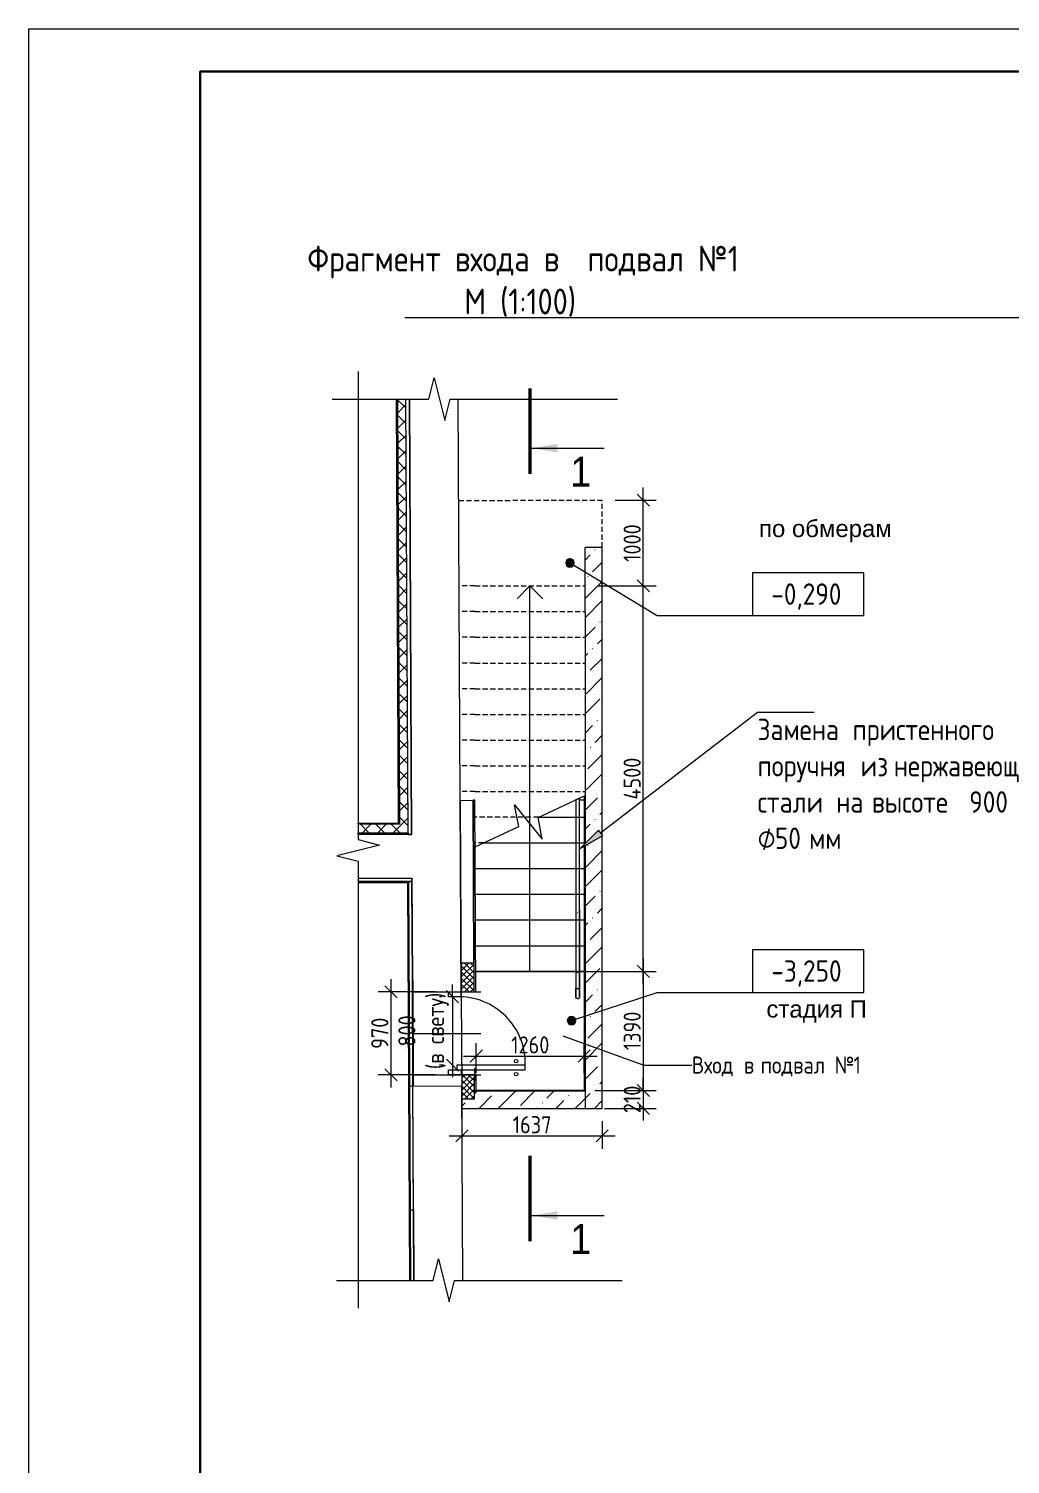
# Model space of a CAD drawing. Header units: millimetres. Extents: x 504091 to 2165846, y 135022 to 442887.
# Drawn here: x 1294900 to 1306356, y 325825 to 342586 of the extents above; entities that cross this region are included whole.
import ezdxf
from ezdxf.enums import TextEntityAlignment as Align

# ---------------------------------------------------------------- set-up
doc = ezdxf.new("R2010")
doc.units = ezdxf.units.MM
doc.linetypes.add('IMPORT-ADSK_Штриховая_ш3 п1_5 _2_', pattern=[4.5, 3, -1.5])
doc.layers.get('Defpoints').update_dxf_attribs({"color": 255})
for name, color, linetype, lineweight in [('+АР_Вспомогательная', 7, 'Continuous', 9), ('+АР_Выноски', 4, 'Continuous', 9), ('A-ANNO-DIMS', 211, 'Continuous', 9), ('A-DETL', 90, 'Continuous', 9), ('A-DETL-GENF', 92, 'Continuous', 18), ('A-DETL-MEDM', 33, 'Continuous', 9), ('A-DETL-THIN', 151, 'Continuous', 18), ('G-ANNO-TEXT', 231, 'Continuous', 9), ('Ramka', 7, 'Continuous', 35), ('S-STRS', 31, 'Continuous', 9), ('S-STRS-ANNO', 31, 'Continuous', 18), ('Аннотация', 7, 'Continuous', 9), ('Барболитна входные группы План подвала_dwg', 252, 'Continuous', 9), ('Двери', 7, 'Continuous', 20), ('Ограждение', 7, 'Continuous', 18), ('Перекрытие', 7, 'Continuous', 18), ('размеры', 7, 'Continuous', 9)]:
    doc.layers.add(name, color=color, linetype=linetype, lineweight=lineweight)
doc.layers.add('ВСПОМОГАТЕЛЬНЫЙ', color=52, linetype='Continuous', lineweight=5, plot=False)
doc.layers.add('Линии', color=7, linetype='Continuous', lineweight=9, true_color=0x00a600)
doc.styles.add('Arial', font='arial.ttf', dxfattribs={"height": 250})
doc.styles.add('GOST Common', font='GOST_Common.ttf', dxfattribs={"width": 0.9, "height": 350})
doc.styles.add('GOST Common_1', font='GOST_Common.ttf', dxfattribs={"width": 0.9, "height": 250})
doc.styles.add('GOST Common_2', font='GOST_Common.ttf', dxfattribs={"width": 0.9, "height": 200})
doc.styles.add('GOST Common_4', font='GOST_Common.ttf', dxfattribs={"width": 0.9, "height": 200})
doc.styles.add('GOST Common_6', font='GOST_Common.ttf', dxfattribs={"width": 0.9, "height": 200})
doc.styles.add('RAMKA', font='isocpeur.ttf', dxfattribs={"oblique": 15, "height": 2.5})
doc.styles.get("Standard").update_dxf_attribs({"font": 'arial.ttf'})
doc.dimstyles.new('ADSK_Основной_2_5_мм_Округление_до_10_мм', dxfattribs={"dimscale": 304.8, "dimtxt": 251.428749, "dimasz": 0.463911, "dimexe": 0.492126, "dimexo": 0.492126, "dimgap": 0.098425, "dimtad": 1, "dimdec": 0, "dimrnd": 10, "dimdsep": 46, "dimtxsty": 'GOST Common_1', "dimblk1": 'OBLIQUE', "dimblk2": 'OBLIQUE', "dimsah": 1, "dimcen": 0.09, "dimdle": 0.492126, "dimazin": 2, "dimtfac": 1, "dimtdec": 4, "dimtix": 1, "dimtmove": 0, "dimatfit": 3, "dimfxl": 0, "dimtvp": 1, "dimtolj": 1, "dimtzin": 0, "dimlwd": 20, "dimlwe": 20, "dimarcsym": 0})
doc.dimstyles.new('ADSK_Основной_2_мм', dxfattribs={"dimscale": 304.8, "dimtxt": 201.142999, "dimasz": 0.463911, "dimexe": 0.492126, "dimexo": 0.492126, "dimgap": 0.098425, "dimtad": 1, "dimrnd": 0.01, "dimdsep": 46, "dimtxsty": 'GOST Common_4', "dimblk1": 'OBLIQUE', "dimblk2": 'OBLIQUE', "dimsah": 1, "dimcen": 0.09, "dimdle": 0.492126, "dimazin": 2, "dimtfac": 1, "dimtdec": 4, "dimtix": 1, "dimtmove": 0, "dimatfit": 3, "dimfxl": 0, "dimtvp": 1, "dimtolj": 1, "dimtzin": 0, "dimlwd": 20, "dimlwe": 20, "dimarcsym": 0})
pattern_1 = [(45, (1365915, 318958.11), (84.18955, 308.69595), [396.875, -79.375, 3.353, -76.022])]

# ---------------------------------------------------------------- blocks, each defined once
blk = doc.blocks.new('Барболитна входные группы План подвала_dwg_Тип верхнего поручня - Верхний поручень_Внутренний_-6947283-План подвала-498559-1')
at = {"layer": 'Ограждение'}
for p, q in [((4643, 35909), (4647, 35909)), ((4643, 35022), (4648, 35022))]:
    blk.add_line(p, q, dxfattribs=at)
at = {"layer": 'Ограждение', "flags": 128}
for points in [[(4625, 35941), (4625, 35248), (4625, 35246), (4625, 35244), (4625, 35241), (4625, 35239), (4625, 35236), (4625, 35234), (4625, 35231), (4625, 35229), (4625, 35226), (4625, 35223), (4625, 35221), (4625, 35218), (4625, 35215), (4625, 35212), (4625, 35210), (4625, 35207), (4625, 35204), (4625, 35022)], [(4665, 35941), (4665, 35248), (4665, 35246), (4665, 35243), (4665, 35241), (4665, 35238), (4665, 35236), (4665, 35234), (4665, 35231), (4665, 35228), (4665, 35226), (4665, 35223), (4665, 35220), (4665, 35218), (4665, 35215), (4665, 35212), (4665, 35209), (4665, 35206), (4665, 35204), (4665, 35022)]]:
    blk.add_lwpolyline(points, dxfattribs=at)
blk = doc.blocks.new('Барболитна входные группы План подвала_dwg_Тип верхнего поручня - D40 шаг 200-16091-План подвала-498551-1')
at = {"layer": 'Ограждение', "flags": 128}
for points in [[(0, 20), (4, 20), (8, 20), (12, 20), (16, 20), (20, 20), (24, 20), (28, 20), (31, 20), (35, 20), (39, 20), (43, 20), (46, 20), (50, 20), (53, 20), (56, 20), (60, 20), (63, 20), (66, 20), (69, 20), (72, 20), (74, 20), (77, 20), (80, 20), (82, 20), (84, 20), (86, 20), (88, 20), (90, 20), (92, 20), (93, 20), (95, 20), (96, 20), (97, 20), (98, 20), (99, 20), (99, 20), (100, 20), (100, 20), (100, 20), (100, 20), (100, 20), (100, 20), (99, 20), (99, 20), (98, 20), (97, 20), (96, 20), (95, 20), (94, 20), (92, 20), (90, 20), (89, 20), (87, 20), (85, 20), (83, 20), (80, 20), (78, 20), (75, 20), (72, 20), (70, 20), (67, 20), (64, 20), (61, 20), (57, 20), (54, 20), (51, 20), (47, 20), (44, 20), (40, 20), (36, 20), (32, 20), (29, 20), (25, 20), (21, 20), (17, 20), (13, 20), (9, 20), (5, 20), (1, 20)], [(0, -20), (4, -20), (8, -20), (12, -20), (16, -20), (20, -20), (24, -20), (28, -20), (31, -20), (35, -20), (39, -20), (43, -20), (46, -20), (50, -20), (53, -20), (56, -20), (60, -20), (63, -20), (66, -20), (69, -20), (72, -20), (74, -20), (77, -20), (80, -20), (82, -20), (84, -20), (86, -20), (88, -20), (90, -20), (92, -20), (93, -20), (95, -20), (96, -20), (97, -20), (98, -20), (99, -20), (99, -20), (100, -20), (100, -20), (100, -20), (100, -20), (100, -20), (100, -20), (99, -20), (99, -20), (98, -20), (97, -20), (96, -20), (95, -20), (94, -20), (92, -20), (90, -20), (89, -20), (87, -20), (85, -20), (83, -20), (80, -20), (78, -20), (75, -20), (72, -20), (70, -20), (67, -20), (64, -20), (61, -20), (57, -20), (54, -20), (51, -20), (47, -20), (44, -20), (40, -20), (36, -20), (32, -20), (29, -20), (25, -20), (21, -20), (17, -20), (13, -20), (9, -20), (5, -20), (1, -20)]]:
    blk.add_lwpolyline(points, close=True, dxfattribs=at)
for points in [[(0, 2), (0, 0), (0, -2)], [(100, 20), (101, 20), (102, 20), (102, 20), (103, 20), (104, 20), (105, 19), (106, 19), (106, 19), (107, 19), (108, 18), (109, 18), (109, 18), (110, 17), (111, 17), (111, 17), (112, 16), (113, 16), (113, 15), (114, 14), (114, 14), (115, 13), (115, 13), (116, 12), (116, 11), (117, 11), (117, 10), (118, 9), (118, 9), (118, 8), (119, 7), (119, 6), (119, 6), (119, 5), (120, 4), (120, 3), (120, 3), (120, 2), (120, 1), (120, 0), (120, 0), (120, -1), (120, -2), (120, -2), (120, -3), (120, -4), (119, -5), (119, -6), (119, -6), (119, -7), (118, -8), (118, -9), (118, -9), (117, -10), (117, -11), (117, -11), (116, -12), (116, -13), (115, -13), (114, -14), (114, -14), (113, -15), (113, -15), (112, -16), (111, -16), (111, -17), (110, -17), (109, -18), (109, -18), (108, -18), (107, -19), (106, -19), (106, -19), (105, -19), (104, -20), (103, -20), (103, -20), (102, -20), (101, -20), (100, -20), (100, -20)]]:
    blk.add_lwpolyline(points, dxfattribs=at)
blk = doc.blocks.new('Барболитна входные группы План подвала_dwg_Тип верхнего поручня - Верхний поручень_Внутренний_-V14-План подвала-498560-1')
at = {"layer": 'Ограждение', "flags": 128}
blk.add_lwpolyline([(4665, 35204), (4665, 35235), (4665, 37244), (4625, 37225), (4625, 35235), (4625, 35204), (4625, 35022), (4665, 35022)], close=True, dxfattribs=at)
blk = doc.blocks.new('Барболитна входные группы План подвала_dwg_Тип перил - Перила_Внутренний_-6947296-План подвала-498561-1')
at = {"layer": 'Ограждение'}
for p, q in [((4625, 35941), (4625, 35222)), ((4643, 35909), (4647, 35909)), ((4665, 35222), (4665, 35941))]:
    blk.add_line(p, q, dxfattribs=at)
blk = doc.blocks.new('Барболитна входные группы План подвала_dwg_Тип перил - D40-V15-План подвала-498562-1')
at = {"layer": 'Ограждение', "flags": 128}
blk.add_lwpolyline([(4626, 35230), (4626, 35229), (4626, 35228), (4627, 35227), (4627, 35226), (4628, 35225), (4628, 35224), (4629, 35223), (4629, 35222), (4630, 35221), (4631, 35221), (4631, 35220), (4632, 35219), (4632, 35219), (4633, 35218), (4634, 35218), (4634, 35217), (4635, 35217), (4635, 35217), (4636, 35216), (4637, 35216), (4637, 35216), (4638, 35216), (4638, 35215), (4639, 35215), (4639, 35215), (4640, 35215), (4641, 35215), (4641, 35215), (4642, 35214), (4642, 35214), (4643, 35214), (4643, 35214), (4644, 35214), (4644, 35214), (4645, 35214), (4645, 35214), (4645, 35214), (4645, 35214), (4646, 35214), (4646, 35214), (4647, 35214), (4647, 35214), (4648, 35214), (4648, 35214), (4649, 35214), (4649, 35215), (4650, 35215), (4651, 35215), (4651, 35215), (4652, 35215), (4652, 35215), (4653, 35216), (4653, 35216), (4654, 35216), (4654, 35216), (4655, 35217), (4656, 35217), (4656, 35217), (4657, 35218), (4657, 35218), (4658, 35219), (4659, 35219), (4659, 35220), (4660, 35221), (4661, 35221), (4661, 35222), (4662, 35223), (4662, 35224), (4663, 35225), (4663, 35226), (4664, 35227), (4664, 35228), (4665, 35229), (4665, 35230)], dxfattribs=at)
blk = doc.blocks.new('Барболитна входные группы План подвала_dwg_Тип перил - Перила_Внутренний_-V16-План подвала-498563-1')
at = {"layer": 'Ограждение', "flags": 128}
blk.add_lwpolyline([(4655, 35222), (4665, 35222), (4665, 37244), (4625, 37225), (4625, 35222), (4634, 35222)], dxfattribs=at)
blk = doc.blocks.new('Барболитна входные группы План подвала_dwg_Высотные отметки - Рамка-12095-План подвала-498584-1')
at = {"layer": 'Аннотация', "flags": 128}
blk.add_lwpolyline([(-6.5, 0), (-6.5, 5), (6.5, 5), (6.5, 0)], close=True, dxfattribs=at)
blk = doc.blocks.new('_Oblique')
at = {"color": 0, "linetype": 'ByBlock', "lineweight": -2}
blk.add_line((-0.5, -0.5), (0.5, 0.5), dxfattribs=at)
blk = doc.blocks.new('*D2454')
at = {"layer": 'A-ANNO-DIMS', "color": 0, "lineweight": 20, "transparency": 16777216}
for p, q in [((1302073, 331430), (1302073, 336230)), ((1301544, 336080), (1302223, 336080)), ((1301544, 331580), (1302223, 331580))]:
    blk.add_line(p, q, dxfattribs=at)
at = {"layer": 'Defpoints', "color": 0, "lineweight": 20, "transparency": 16777216}
for p in [(1301394, 336080), (1302073, 336080), (1301394, 331580)]:
    blk.add_point(p, dxfattribs=at)
at = {"layer": 'A-ANNO-DIMS', "color": 0, "lineweight": 20, "transparency": 16777216, "xscale": 141.4, "yscale": 141.4, "zscale": 141.4}
for p, rotation in [((1302073, 336080), 90), ((1302073, 331580), 270)]:
    blk.add_blockref('_Oblique', p, dxfattribs=dict(at, rotation=rotation))
at = {"layer": 'A-ANNO-DIMS', "color": 0, "transparency": 16777216, "insert": (1301943, 333830), "char_height": 200, "width": 625.93, "attachment_point": 5, "rotation": 90, "style": 'GOST Common_4'}
blk.add_mtext('\\A1;4500', dxfattribs=at)
blk = doc.blocks.new('*D2486')
at = {"layer": 'Defpoints', "color": 0, "lineweight": 20, "transparency": 16777216}
for p in [(1299873, 331284), (1299845, 330484), (1299896, 330484)]:
    blk.add_point(p, dxfattribs=at)
at = {"layer": 'размеры', "color": 0, "transparency": 16777216}
for p, q in [((1299845, 331284), (1299845, 331425)), ((1299723, 331284), (1299695, 331284)), ((1299845, 331284), (1299845, 330484)), ((1299746, 330484), (1299695, 330484)), ((1299845, 330484), (1299845, 330343))]:
    blk.add_line(p, q, dxfattribs=at)
at = {"layer": 'размеры', "color": 0, "transparency": 16777216, "xscale": 141.4, "yscale": 141.4, "zscale": 141.4}
for p, rotation in [((1299845, 331284), 270), ((1299845, 330484), 90)]:
    blk.add_blockref('_Oblique', p, dxfattribs=dict(at, rotation=rotation))
at = {"layer": 'размеры', "color": 0, "lineweight": 20, "transparency": 16777216, "insert": (1299508, 330884), "char_height": 200, "attachment_point": 5, "rotation": 90, "style": 'GOST Common_6'}
blk.add_mtext('\\A1;800 \\P(в свету)', dxfattribs=at)
blk = doc.blocks.new('*D2465')
at = {"layer": 'Defpoints', "color": 0, "lineweight": 20, "transparency": 16777216}
for p in [(1299798, 331340), (1299128, 330373), (1299798, 330373)]:
    blk.add_point(p, dxfattribs=at)
at = {"layer": 'размеры', "color": 0, "transparency": 16777216}
for p, q in [((1299128, 331490), (1299128, 330223)), ((1299648, 331340), (1298978, 331340)), ((1299648, 330373), (1298978, 330373))]:
    blk.add_line(p, q, dxfattribs=at)
at = {"layer": 'размеры', "color": 0, "transparency": 16777216, "xscale": 141.4, "yscale": 141.4, "zscale": 141.4}
for p, rotation in [((1299128, 331340), 90), ((1299128, 330373), 270)]:
    blk.add_blockref('_Oblique', p, dxfattribs=dict(at, rotation=rotation))
at = {"layer": 'размеры', "color": 0, "lineweight": 20, "transparency": 16777216, "insert": (1298998, 330857), "char_height": 200, "attachment_point": 5, "rotation": 90, "style": 'GOST Common_6'}
blk.add_mtext('\\A1;970', dxfattribs=at)
blk = doc.blocks.new('*D2488')
at = {"layer": 'A-ANNO-DIMS', "color": 0, "lineweight": 20, "transparency": 16777216}
for p, q in [((1302073, 331730), (1302073, 330040)), ((1301271, 331580), (1302223, 331580)), ((1301544, 330190), (1302223, 330190))]:
    blk.add_line(p, q, dxfattribs=at)
at = {"layer": 'Defpoints', "color": 0, "lineweight": 20, "transparency": 16777216}
for p in [(1301121, 331580), (1301394, 330190), (1302073, 330190)]:
    blk.add_point(p, dxfattribs=at)
at = {"layer": 'A-ANNO-DIMS', "color": 0, "lineweight": 20, "transparency": 16777216, "xscale": 141.4, "yscale": 141.4, "zscale": 141.4}
for p, rotation in [((1302073, 331580), 90), ((1302073, 330190), 270)]:
    blk.add_blockref('_Oblique', p, dxfattribs=dict(at, rotation=rotation))
at = {"layer": 'A-ANNO-DIMS', "color": 0, "transparency": 16777216, "insert": (1301943, 330885), "char_height": 200, "attachment_point": 5, "rotation": 90, "style": 'GOST Common_4'}
blk.add_mtext('\\A1;1390', dxfattribs=at)
blk = doc.blocks.new('*D2489')
at = {"layer": 'A-ANNO-DIMS', "color": 0, "lineweight": 20, "transparency": 16777216}
for p, q in [((1301507, 330190), (1302223, 330190)), ((1302073, 330190), (1302073, 330331)), ((1302073, 330190), (1302073, 329980)), ((1301620, 329980), (1302223, 329980)), ((1302073, 329980), (1302073, 329838))]:
    blk.add_line(p, q, dxfattribs=at)
at = {"layer": 'Defpoints', "color": 0, "lineweight": 20, "transparency": 16777216}
for p in [(1301357, 330190), (1301470, 329980), (1302073, 329980)]:
    blk.add_point(p, dxfattribs=at)
at = {"layer": 'A-ANNO-DIMS', "color": 0, "lineweight": 20, "transparency": 16777216, "xscale": 141.4, "yscale": 141.4, "zscale": 141.4}
for p, rotation in [((1302073, 330190), 270), ((1302073, 329980), 90)]:
    blk.add_blockref('_Oblique', p, dxfattribs=dict(at, rotation=rotation))
at = {"layer": 'A-ANNO-DIMS', "color": 0, "transparency": 16777216, "insert": (1301943, 330085), "char_height": 200, "attachment_point": 5, "rotation": 90, "style": 'GOST Common_4'}
blk.add_mtext('\\A1;210', dxfattribs=at)
blk = doc.blocks.new('*D2490')
at = {"layer": 'A-ANNO-DIMS', "color": 0, "lineweight": 20, "transparency": 16777216}
for p, q in [((1300124, 330393), (1300124, 330741)), ((1301384, 330393), (1301384, 330741)), ((1299974, 330591), (1301534, 330591))]:
    blk.add_line(p, q, dxfattribs=at)
at = {"layer": 'Defpoints', "color": 0, "lineweight": 20, "transparency": 16777216}
for p in [(1301384, 330591), (1300124, 330243), (1301384, 330243)]:
    blk.add_point(p, dxfattribs=at)
at = {"layer": 'A-ANNO-DIMS', "color": 0, "lineweight": 20, "transparency": 16777216, "xscale": 141.4, "yscale": 141.4, "zscale": 141.4, "rotation": 180}
blk.add_blockref('_Oblique', (1300124, 330591), dxfattribs=at)
at = {"layer": 'A-ANNO-DIMS', "color": 0, "lineweight": 20, "transparency": 16777216, "xscale": 141.4, "yscale": 141.4, "zscale": 141.4}
blk.add_blockref('_Oblique', (1301384, 330591), dxfattribs=at)
at = {"layer": 'A-ANNO-DIMS', "color": 0, "transparency": 16777216, "insert": (1300754, 330721), "char_height": 200, "attachment_point": 5, "style": 'GOST Common_4'}
blk.add_mtext('\\A1;1260', dxfattribs=at)
blk = doc.blocks.new('*D2491')
at = {"layer": 'A-ANNO-DIMS', "color": 0, "lineweight": 20, "transparency": 16777216}
for p, q in [((1302073, 335930), (1302073, 337230)), ((1301744, 337080), (1302223, 337080)), ((1301544, 336080), (1302223, 336080))]:
    blk.add_line(p, q, dxfattribs=at)
at = {"layer": 'Defpoints', "color": 0, "lineweight": 20, "transparency": 16777216}
for p in [(1301594, 337080), (1302073, 337080), (1301394, 336080)]:
    blk.add_point(p, dxfattribs=at)
at = {"layer": 'A-ANNO-DIMS', "color": 0, "lineweight": 20, "transparency": 16777216, "xscale": 141.4, "yscale": 141.4, "zscale": 141.4}
for p, rotation in [((1302073, 337080), 90), ((1302073, 336080), 270)]:
    blk.add_blockref('_Oblique', p, dxfattribs=dict(at, rotation=rotation))
at = {"layer": 'A-ANNO-DIMS', "color": 0, "transparency": 16777216, "insert": (1301943, 336580), "char_height": 200, "attachment_point": 5, "rotation": 90, "style": 'GOST Common_4'}
blk.add_mtext('\\A1;1000', dxfattribs=at)
blk = doc.blocks.new('*D2493')
at = {"layer": 'A-ANNO-DIMS', "color": 0, "lineweight": 20, "transparency": 16777216}
for p, q in [((1299957, 329830), (1299957, 329509)), ((1301594, 329830), (1301594, 329509)), ((1299807, 329659), (1301744, 329659))]:
    blk.add_line(p, q, dxfattribs=at)
at = {"layer": 'Defpoints', "color": 0, "lineweight": 20, "transparency": 16777216}
for p in [(1299957, 329980), (1301594, 329980), (1301594, 329659)]:
    blk.add_point(p, dxfattribs=at)
at = {"layer": 'A-ANNO-DIMS', "color": 0, "lineweight": 20, "transparency": 16777216, "xscale": 141.4, "yscale": 141.4, "zscale": 141.4, "rotation": 180}
blk.add_blockref('_Oblique', (1299957, 329659), dxfattribs=at)
at = {"layer": 'A-ANNO-DIMS', "color": 0, "lineweight": 20, "transparency": 16777216, "xscale": 141.4, "yscale": 141.4, "zscale": 141.4}
blk.add_blockref('_Oblique', (1301594, 329659), dxfattribs=at)
at = {"layer": 'A-ANNO-DIMS', "color": 0, "transparency": 16777216, "insert": (1300775, 329789), "char_height": 200, "attachment_point": 5, "style": 'GOST Common_4'}
blk.add_mtext('\\A1;1637', dxfattribs=at)
blk = doc.blocks.new('FORMAT_REV_SPDS1')
at = {"lineweight": 5}
blk.add_lwpolyline([(0, 0), (0, 420), (594, 420), (594, 0)], close=True, dxfattribs=at)
at = {"lineweight": 30}
blk.add_lwpolyline([(20, 5), (20, 415), (589, 415), (589, 5)], close=True, dxfattribs=at)
at = {"style": 'RAMKA', "oblique": 15, "width": 0.9}
for tag, height, p in [('СТРАНИЦА', 0.00025, (589, 415)), ('ДАТА1', 2.5, (464, 32.5)), ('ДАТА2', 2.5, (464, 27.5)), ('СТАДИЯ', 2.5, (546.5, 25)), ('ЛИСТ', 2.5, (561.5, 25)), ('ЛИСТОВ', 2.5, (579, 25)), ('ДАТА3', 2.5, (464, 22.5)), ('ДАТА4', 2.5, (464, 17.5)), ('ДАТА5', 2.5, (464, 12.5)), ('ДАТА6', 2.5, (464, 7.5))]:
    blk.add_attdef(tag, text='', height=height, dxfattribs=at).set_placement(p, align=Align.MIDDLE_CENTER)
at = {"style": 'RAMKA', "oblique": 15, "width": 0.9, "flags": 8}
blk.add_attdef('ШИФР', text='', height=5, dxfattribs=at).set_placement((529, 55), align=Align.MIDDLE_CENTER)
at = {"style": 'RAMKA', "oblique": 15, "width": 0.9}
for tag, p in [('ОБЪЕКТ_001', (523.43, 41.25)), ('КОМПЛЕКТ_001', (496.92, 26.25)), ('КОМПАНИЯ_001', (547.72, 13.33)), ('НАИМЕНОВАНИЕ_001', (487.02, 11.62)), ('КОМПАНИЯ_002', (553.45, 9.17))]:
    blk.add_attdef(tag, p, '', height=2.5, dxfattribs=at)
for tag, p in [('ДОЛЖНОСТЬ1', (405, 32.5)), ('ФИО1', (425, 32.5)), ('ДОЛЖНОСТЬ2', (405, 27.5)), ('ФИО2', (425, 27.5)), ('ДОЛЖНОСТЬ3', (405, 22.5)), ('ФИО3', (425, 22.5)), ('ДОЛЖНОСТЬ4', (405, 17.5)), ('ФИО4', (425, 17.5)), ('ДОЛЖНОСТЬ5', (405, 12.5)), ('ФИО5', (425, 12.5)), ('ДОЛЖНОСТЬ6', (405, 7.5)), ('ФИО6', (425, 7.5))]:
    blk.add_attdef(tag, text='', height=2.5, dxfattribs=at).set_placement(p, align=Align.MIDDLE_LEFT)
at = {"style": 'RAMKA', "oblique": 15, "width": 0.9, "flags": 8}
blk.add_attdef('ФОРМАТЛИСТА', text='', height=2.5, dxfattribs=at).set_placement((560, 2.5), align=Align.MIDDLE_LEFT)

msp = doc.modelspace()

# ---------------------------------------------------------------- hatches: boundary and pattern name
at = {"layer": 'A-DETL-GENF'}
h = msp.add_hatch(dxfattribs=at)
h.set_pattern_fill('FP10_21', color=252, style=0, pattern_type=2)
h.set_pattern_definition([(45, (1365914.99, 318958.11), (-89.80256, 89.80256), []), (135, (1365914.99, 318958.11), (-89.80256, -89.80256), [])])
h.paths.add_polyline_path([(1299328.7526, 333198.1613), (1299303.0191, 338260.9239), (1299203.0185, 338260.9239), (1299228.2436, 333298.1613), (1298745.9767, 333298.1613), (1298745.9767, 333198.1613)])
for points in [[(1301217.3728, 336298.1336), (1301230.3137, 336299.8373), (1301242.3728, 336304.8323), (1301252.7281, 336312.7783), (1301260.6741, 336323.1336), (1301265.6691, 336335.1926), (1301267.3728, 336348.1336), (1301265.6691, 336361.0746), (1301260.6741, 336373.1336), (1301252.7281, 336383.4889), (1301242.3728, 336391.4349), (1301230.3137, 336396.4299), (1301217.3728, 336398.1336), (1301204.4318, 336396.4299), (1301192.3728, 336391.4349), (1301182.0175, 336383.4889), (1301174.0715, 336373.1336), (1301169.0765, 336361.0746), (1301167.3728, 336348.1336), (1301169.0765, 336335.1926), (1301174.0715, 336323.1336), (1301182.0175, 336312.7783), (1301192.3728, 336304.8323), (1301204.4318, 336299.8373)], [(1301337.6005, 333015.7505), (1301599.6021, 333167.1278), (1301551.4953, 333229.7807), (1301438.3752, 333116.589)], [(1301236.324, 330954.3184), (1301249.265, 330956.0221), (1301261.324, 330961.0172), (1301271.6794, 330968.9631), (1301279.6253, 330979.3184), (1301284.6203, 330991.3775), (1301286.324, 331004.3184), (1301284.6203, 331017.2594), (1301279.6253, 331029.3184), (1301271.6794, 331039.6738), (1301261.324, 331047.6197), (1301249.265, 331052.6147), (1301236.324, 331054.3184), (1301223.3831, 331052.6147), (1301211.324, 331047.6197), (1301200.9687, 331039.6738), (1301193.0228, 331029.3184), (1301188.0277, 331017.2594), (1301186.324, 331004.3184), (1301188.0277, 330991.3775), (1301193.0228, 330979.3184), (1301200.9687, 330968.9631), (1301211.324, 330961.0172), (1301223.3831, 330956.0221)]]:
    msp.add_hatch(color=250, dxfattribs=at).paths.add_polyline_path(points)
at = {"layer": 'A-DETL-GENF', "lineweight": 9}
h = msp.add_hatch(dxfattribs=at)
h.set_pattern_fill('FP10_18', style=0, pattern_type=2)
h.set_pattern_definition(pattern_1)
h.paths.add_polyline_path([(1301593.5191, 329979.7842), (1301593.5191, 333163.6132), (1301393.5191, 333048.0587), (1301393.5191, 329979.7842)])
h.paths.add_polyline_path([(1301393.5191, 333071.7045), (1301551.4953, 333229.7807), (1301593.5191, 333175.0501), (1301593.5191, 336529.7842), (1301393.5191, 336529.7842), (1301393.5191, 333116.589)])
h = msp.add_hatch(dxfattribs=at)
h.set_pattern_fill('FP10_20', style=0, pattern_type=2)
h.set_pattern_definition([(45, (1365914.993, 319063.114), (-35.35534, 35.35534), []), (135, (1365914.993, 319063.114), (-35.35534, -35.35534), [])])
h.paths.add_polyline_path([(1300098.0648, 331340.4635), (1300098.0648, 331674.9089), (1299948.0667, 331674.9089), (1299947.7474, 331340.0807)])
h = msp.add_hatch(dxfattribs=at)
h.set_pattern_fill('FP10_19', style=0, pattern_type=2)
h.set_pattern_definition([(45, (1365914.993, 318868.114), (-35.35534, 35.35534), []), (135, (1365914.993, 318868.114), (-35.35534, -35.35534), [])])
h.paths.add_polyline_path([(1300021.2426, 330089.7842), (1300104.3741, 330090.1499), (1300104.3741, 330372.0823), (1299952.6676, 330372.0823), (1299954.3741, 330089.7842)])
h = msp.add_hatch(dxfattribs=at)
h.set_pattern_fill('FP10_18', style=0, pattern_type=2)
h.set_pattern_definition(pattern_1)
h.paths.add_polyline_path([(1299956.7174, 329979.7842), (1301393.5191, 329979.7842), (1301393.5191, 330179.7842), (1300104.2195, 330179.7842), (1300104.0536, 330090.1485), (1299956.677, 330089.7842)])

# ---------------------------------------------------------------- linework, layer by layer
at = {"layer": '+АР_Вспомогательная', "color": 7, "linetype": 'Continuous', "ltscale": 50}
for points in [[(1298745.9767, 338583.1848), (1298745.9767, 333117.3869), (1298995.9767, 333054.8869), (1298495.9767, 332929.8869), (1298745.9767, 332867.3869), (1298745.9767, 327647.4458)], [(1298441.4518, 338260.9239), (1299568.6031, 338260.9239), (1299631.1031, 338510.9239), (1299756.1031, 338010.9239), (1299818.6031, 338260.9239), (1301772.2785, 338260.9239)], [(1300109.5862, 333032.6544), (1300618.5878, 333270.6624), (1300569.3087, 333523.6007), (1300894.3315, 333123.6193), (1300845.0523, 333376.5576), (1301393.503, 333633.0297)], [(1298493.7479, 327972.254), (1299620.8993, 327972.254), (1299683.3993, 328222.254), (1299808.3993, 327722.254), (1299870.8993, 327972.254), (1301824.5747, 327972.254)]]:
    msp.add_lwpolyline(points, dxfattribs=at)
at = {"layer": '+АР_Выноски', "color": 7, "linetype": 'Continuous', "ltscale": 100}
for p, q in [((1300770.5924, 337687.8003), (1301615.0324, 337687.8003)), ((1300770.5924, 328729.6574), (1301615.0324, 328729.6574))]:
    msp.add_line(p, q, dxfattribs=at)
at = {"layer": '+АР_Выноски', "color": 7, "linetype": 'Continuous', "ltscale": 100, "const_width": 40}
for points in [[(1300750.5924, 337387.8003), (1300750.5924, 338387.8003)], [(1300750.5924, 328429.6574), (1300750.5924, 329429.6574)]]:
    msp.add_lwpolyline(points, dxfattribs=at)
at = {"layer": '+АР_Выноски', "color": 7, "linetype": 'Continuous', "ltscale": 100}
for points in [[(1300770.5924, 337687.8003), (1301071.0425, 337738.0783), (1301071.0425, 337637.5223)], [(1300770.5924, 328729.6574), (1301071.0425, 328779.9355), (1301071.0425, 328679.3794)]]:
    msp.add_solid(points, dxfattribs=at)
msp.add_line((1299377.523, 331472.7875), (1299383.7923, 330239.3772))
at = {"layer": 'A-DETL', "color": 18, "true_color": 0x000000}
for p, q in [((1299216.1825, 333310.1613), (1299191.0183, 338260.9239)), ((1299218.1927, 333308.1613), (1299193.0183, 338260.9239)), ((1299328.8542, 333198.1613), (1299303.0329, 338260.9239)), ((1299368.8539, 333178.3221), (1299343.0196, 338260.9239)), ((1301213.133, 336351.7692), (1302234.8972, 335732.8787)), ((1302234.8972, 335732.8787), (1303995.9991, 335732.8787)), ((1300086.8564, 333573.1426), (1299936.4009, 333572.3778)), ((1300106.8226, 333579.8518), (1300086.8228, 333579.7502)), ((1300086.8228, 333579.7502), (1300096.5049, 331674.9089)), ((1300096.5049, 331674.9089), (1300086.8564, 333573.1426)), ((1300118.207, 331340.0857), (1300106.8226, 333579.8518)), ((1301287.2348, 333579.7842), (1301279.6458, 333579.7842)), ((1301279.6458, 333579.7842), (1301287.2348, 333579.7842)), ((1301393.5191, 333579.7842), (1301327.2348, 333579.7842)), ((1298745.9767, 333298.1613), (1298745.9767, 333310.1613)), ((1298745.9767, 333310.1613), (1299216.1825, 333310.1613)), ((1298745.9767, 333308.1613), (1299218.1927, 333308.1613)), ((1298745.9767, 333178.1613), (1298745.9767, 333198.1613)), ((1299328.7526, 333198.1613), (1299328.8544, 333178.1187)), ((1299328.8542, 333178.1613), (1299328.8542, 333198.1613)), ((1299328.8544, 333178.1187), (1299368.8539, 333178.3221)), ((1298745.9767, 332668.1613), (1298745.9767, 332618.1613)), ((1298745.9767, 332618.1613), (1299321.7005, 332618.1613)), ((1299321.6497, 332628.1613), (1298746.9767, 332628.1613)), ((1299321.6497, 332628.1613), (1299371.447, 332628.1613)), ((1299321.7005, 332618.1613), (1299345.3151, 327972.254)), ((1299371.6495, 332628.3292), (1299331.6498, 332628.1613)), ((1299331.6498, 332628.1613), (1299355.3153, 327972.254)), ((1299371.447, 332628.1613), (1299371.447, 332668.1613)), ((1301287.2348, 331579.7842), (1300116.9887, 331579.7842)), ((1300116.9887, 331579.7842), (1301287.2348, 331579.7842)), ((1301393.5191, 331579.7842), (1301327.2348, 331579.7842)), ((1301327.2348, 331579.7842), (1301393.5191, 331579.7842)), ((1300098.0869, 331340.081), (1300117.5325, 331340.0823)), ((1301236.324, 331004.3184), (1302234.8972, 331332.8787)), ((1302234.8972, 331332.8787), (1303995.9991, 331332.8787)), ((1300123.3252, 330372.1311), (1300104.1104, 330372.0335)), ((1300123.5964, 330189.7842), (1300123.5964, 330372.0823)), ((1299383.7923, 330239.3772), (1299343.7928, 330239.1738)), ((1301393.5191, 330189.7842), (1300123.5964, 330189.7842)), ((1299351.1316, 328795.3361), (1299391.1311, 328795.5394)), ((1299391.1311, 328795.5394), (1299395.3158, 327972.254))]:
    msp.add_line(p, q, dxfattribs=at)
at = {"layer": 'A-DETL', "color": 18, "lineweight": 18, "true_color": 0x000000}
for p, q in [((1301593.5191, 333212.2524), (1303407.3018, 334604.9289)), ((1303407.3018, 334604.9289), (1304066.3788, 334604.9289)), ((1300116.9887, 331579.7842), (1301287.2348, 331579.7842)), ((1301327.2348, 331579.7842), (1301393.5191, 331579.7842)), ((1299383.7923, 330239.3772), (1299377.523, 331472.7875)), ((1299948.0667, 331277.2582), (1299953.3274, 330242.272)), ((1301134.4255, 330828.3759), (1302079.6753, 330485.9559)), ((1302079.6753, 330485.9559), (1302639.0627, 330485.9559))]:
    msp.add_line(p, q, dxfattribs=at)
at = {"layer": 'A-DETL', "color": 18, "linetype": 'IMPORT-ADSK_Штриховая_ш3 п1_5 _2_', "lineweight": 18, "true_color": 0x000000}
for p, q in [((1299948.0667, 331472.2582), (1299948.0667, 331277.2582)), ((1300104.3741, 330179.7842), (1300104.3741, 330275.9347))]:
    msp.add_line(p, q, dxfattribs=at)
at = {"layer": 'A-DETL-MEDM', "color": 18, "true_color": 0x000000}
for p, q in [((1299343.0196, 338260.9239), (1299368.8547, 333178.1613)), ((1299948.0667, 331277.2582), (1299912.5695, 338260.9239)), ((1299936.4009, 333572.3778), (1299948.0667, 331277.2582)), ((1299368.8547, 333178.1613), (1298745.9767, 333178.1613)), ((1298745.9767, 332668.1613), (1299371.447, 332668.1613)), ((1299371.447, 332668.1613), (1299377.523, 331472.7875)), ((1299377.523, 331472.7875), (1299371.6495, 332628.3292)), ((1299378.1975, 331340.0823), (1299948.0667, 331340.0823)), ((1299383.7923, 330239.3772), (1299953.3274, 330242.272)), ((1299395.3158, 327972.254), (1299383.7923, 330239.3772)), ((1299391.1311, 328795.5394), (1299383.7923, 330239.3772)), ((1299953.3274, 330242.272), (1299954.1025, 330089.7842)), ((1299964.8657, 327972.254), (1299953.3274, 330242.272)), ((1299956.644, 330089.7842), (1299956.644, 329979.7842))]:
    msp.add_line(p, q, dxfattribs=at)
at = {"layer": 'A-DETL-THIN', "color": 18, "true_color": 0x000000}
for p, q in [((1299203.0185, 338260.9239), (1299228.2436, 333298.1613)), ((1299328.7526, 333198.1613), (1299303.0191, 338260.9239)), ((1301593.5191, 336529.7842), (1301393.5191, 336529.7842)), ((1301593.5191, 333175.0501), (1301593.5191, 336529.7842)), ((1301393.5191, 335764.7842), (1301393.5191, 333071.7045)), ((1301383.5191, 333628.3609), (1301383.5191, 333071.7045)), ((1299228.2436, 333298.1613), (1298745.9767, 333298.1613)), ((1298745.9767, 333298.1613), (1298745.9767, 333198.1613)), ((1301551.4953, 333229.7807), (1301337.6005, 333015.7505)), ((1301599.6021, 333167.1278), (1301551.4953, 333229.7807)), ((1298745.9767, 333198.1613), (1299328.7526, 333198.1613)), ((1301337.6005, 333015.7505), (1301599.6021, 333167.1278)), ((1301383.5191, 333048.0587), (1301383.5191, 330189.7842)), ((1301393.5191, 333048.0587), (1301393.5191, 329979.7842)), ((1301593.5191, 329979.7842), (1301593.5191, 333163.6132)), ((1300098.0648, 331674.9089), (1299948.0667, 331674.9089)), ((1299948.0667, 331674.9089), (1299948.0667, 331472.2582)), ((1300098.0869, 331340.081), (1300098.0648, 331674.9089)), ((1299947.7474, 331340.0807), (1300098.0869, 331340.081)), ((1300104.0536, 330372.0823), (1299954.3741, 330372.0823)), ((1300104.3741, 330449.0362), (1300104.3741, 330299.0362)), ((1300104.3741, 330090.1499), (1300104.3741, 330372.0823)), ((1299954.3741, 330275.9347), (1299954.3741, 330089.7842)), ((1299954.3741, 330089.7842), (1300021.2426, 330089.7842)), ((1299956.677, 330089.7842), (1299956.7174, 329979.7842)), ((1300021.2426, 330089.7842), (1300104.3741, 330090.1499)), ((1301393.5191, 330179.7842), (1300104.2195, 330179.7842)), ((1299956.7174, 329979.7842), (1299956.7174, 329541.2076)), ((1299956.7174, 329979.7842), (1301393.5191, 329979.7842)), ((1301393.5191, 329979.7842), (1301593.5191, 329979.7842)), ((1299956.7174, 329541.2076), (1299956.7174, 329391.2076))]:
    msp.add_line(p, q, dxfattribs=at)
at = {"layer": 'A-DETL-THIN'}
for centre, start, end in [((1301217.3728, 336348.1336), 0, 180), ((1301217.3728, 336348.1336), 180, 0), ((1301236.324, 331004.3184), 0, 180), ((1301236.324, 331004.3184), 180, 0)]:
    msp.add_arc(centre, 50, start, end, dxfattribs=at)
at = {"layer": 'S-STRS', "color": 18, "linetype": 'IMPORT-ADSK_Штриховая_ш3 п1_5 _2_', "ltscale": 20, "true_color": 0x000000}
for p, q in [((1299918.578, 337078.8252), (1301593.5191, 337079.7842)), ((1301593.5191, 336529.7842), (1301593.5191, 337079.7842)), ((1300107.2499, 336079.7842), (1299923.656, 336079.7842)), ((1300107.2499, 336079.7842), (1301393.5191, 336079.7842)), ((1300107.2499, 335779.7842), (1299925.1809, 335779.7842)), ((1300107.2499, 335779.7842), (1301393.5191, 335779.7842)), ((1300107.2499, 335479.7842), (1299926.7058, 335479.7842)), ((1300107.2499, 335479.7842), (1301393.5191, 335479.7842)), ((1300107.2499, 335179.7842), (1299928.2306, 335179.7842)), ((1300107.2499, 335179.7842), (1301393.5191, 335179.7842)), ((1300107.2499, 334879.7842), (1299929.7555, 334879.7842)), ((1300107.2499, 334879.7842), (1301393.5191, 334879.7842)), ((1300107.2499, 334579.7842), (1299931.2804, 334579.7842)), ((1300107.2499, 334579.7842), (1301393.5191, 334579.7842)), ((1300107.2499, 334279.7842), (1299932.8052, 334279.7842)), ((1300107.2499, 334279.7842), (1301393.5191, 334279.7842)), ((1300107.2499, 333979.7842), (1299934.3301, 333979.7842)), ((1300107.2499, 333979.7842), (1301393.5191, 333979.7842)), ((1300107.2499, 333679.7842), (1299935.855, 333679.7842)), ((1300107.2499, 333679.7842), (1301393.5191, 333679.7842)), ((1300851.9522, 333379.7842), (1300107.839, 333379.8824)), ((1300210.3776, 333079.7842), (1300109.367, 333079.2708))]:
    msp.add_line(p, q, dxfattribs=at)
at = {"layer": 'S-STRS', "color": 18, "true_color": 0x000000}
for p, q in [((1301393.5191, 335779.7842), (1301393.5191, 336529.7842)), ((1301393.5191, 335764.7842), (1301393.5191, 335779.7842)), ((1300851.9522, 333379.7842), (1301393.5191, 333379.7842)), ((1300210.3776, 333079.7842), (1301393.5191, 333079.7842)), ((1300107.2499, 332779.7842), (1301393.5191, 332779.7842)), ((1300107.2499, 332779.7842), (1301393.5191, 332779.7842)), ((1300107.2499, 332479.7842), (1301393.5191, 332479.7842)), ((1300107.2499, 332479.7842), (1301393.5191, 332479.7842)), ((1300107.2499, 332179.7842), (1301393.5191, 332179.7842)), ((1300107.2499, 332179.7842), (1301393.5191, 332179.7842)), ((1300107.2499, 331879.7842), (1301393.5191, 331879.7842)), ((1300107.2499, 331879.7842), (1301393.5191, 331879.7842)), ((1300107.2499, 331579.7842), (1301393.5191, 331579.7842)), ((1300107.2499, 331579.7842), (1301393.5191, 331579.7842))]:
    msp.add_line(p, q, dxfattribs=at)
at = {"layer": 'S-STRS-ANNO', "color": 18, "true_color": 0x000000}
for p, q in [((1300750.3845, 336079.7842), (1300600.3845, 335929.7842)), ((1300750.3845, 335779.7842), (1300750.3845, 336079.7842)), ((1300750.3845, 336079.7842), (1300900.3845, 335929.7842)), ((1300750.3845, 335479.7842), (1300750.3845, 335779.7842)), ((1300750.3845, 335179.7842), (1300750.3845, 335479.7842)), ((1300750.3845, 334879.7842), (1300750.3845, 335179.7842)), ((1300750.3845, 334579.7842), (1300750.3845, 334879.7842)), ((1300750.3845, 334279.7842), (1300750.3845, 334579.7842)), ((1300750.3845, 333979.7842), (1300750.3845, 334279.7842)), ((1300750.3845, 333679.7842), (1300750.3845, 333979.7842)), ((1300750.3845, 333379.7842), (1300750.3845, 333679.7842)), ((1300750.3845, 333079.7842), (1300750.3845, 333379.7842)), ((1300750.3845, 332779.7842), (1300750.3845, 333079.7842)), ((1300750.3845, 332479.7842), (1300750.3845, 332779.7842)), ((1300750.3845, 332179.7842), (1300750.3845, 332479.7842)), ((1300750.3845, 331879.7842), (1300750.3845, 332179.7842)), ((1300750.3845, 331579.7842), (1300750.3845, 331879.7842))]:
    msp.add_line(p, q, dxfattribs=at)
at = {"layer": 'ВСПОМОГАТЕЛЬНЫЙ'}
msp.add_line((1299288.1755, 339215.218), (1357045.5484, 339215.218), dxfattribs=at)
at = {"layer": 'ВСПОМОГАТЕЛЬНЫЙ', "color": 6}
for p, q in [((1299380.6576, 331340.0823), (1300177.7214, 331340.0823)), ((1299380.6576, 330856.0823), (1300177.7214, 330856.0823)), ((1299380.6576, 330372.0823), (1300177.7214, 330372.0823))]:
    msp.add_line(p, q, dxfattribs=at)
at = {"layer": 'Двери'}
msp.add_lwpolyline([(1300695.6408, 330429.0823), (1300695.6408, 330484.0823), (1299895.6408, 330484.0823), (1299895.6408, 330429.0823), (1300695.6408, 330429.0823)], dxfattribs=at)
msp.add_arc((1299915.0769, 330503.5184), 780.8058, 358.57362524, 91.42637477, dxfattribs=at)
at = {"layer": 'Линии', "color": 7, "lineweight": 18}
for centre in [(1300588.827, 330531.5823), (1300588.827, 330379.0823)]:
    msp.add_circle(centre, 20, dxfattribs=at)
at = {"layer": 'Перекрытие'}
for points in [[(1299797.6408, 331284.0823), (1299797.6408, 331340.0823), (1299947.7474, 331340.0823), (1299947.6408, 331284.0823)], [(1299797.6408, 330373.0823), (1299797.6408, 330429.0823), (1299947.7474, 330429.0823), (1299947.6408, 330373.0823)]]:
    msp.add_lwpolyline(points, close=True, dxfattribs=at)

# ---------------------------------------------------------------- block references
at = {"layer": 'Ramka', "xscale": 100, "yscale": 100, "zscale": 100}
msp.add_blockref('FORMAT_REV_SPDS1', (1294900.2524, 300585.5034), dxfattribs=at)
at = {"layer": 'Барболитна входные группы План подвала_dwg', "color": 250, "lineweight": 18, "extrusion": (0, 0, -1), "xscale": 99.99999999999993, "yscale": 99.99999999999993, "zscale": 99.99999999999993}
for p in [(-1303995.9991, 335732.8787), (-1303995.9991, 331332.8787)]:
    msp.add_blockref('Барболитна входные группы План подвала_dwg_Высотные отметки - Рамка-12095-План подвала-498584-1', p, dxfattribs=at)
at = {"layer": 'Барболитна входные группы План подвала_dwg', "color": 7}
for name in ['Барболитна входные группы План подвала_dwg_Тип верхнего поручня - Верхний поручень_Внутренний_-V14-План подвала-498560-1', 'Барболитна входные группы План подвала_dwg_Тип перил - Перила_Внутренний_-V16-План подвала-498563-1', 'Барболитна входные группы План подвала_dwg_Тип верхнего поручня - Верхний поручень_Внутренний_-6947283-План подвала-498559-1', 'Барболитна входные группы План подвала_dwg_Тип перил - Перила_Внутренний_-6947296-План подвала-498561-1', 'Барболитна входные группы План подвала_dwg_Тип перил - D40-V15-План подвала-498562-1']:
    msp.add_blockref(name, (1296661.9767, 296358.211), dxfattribs=at)
at = {"layer": 'Барболитна входные группы План подвала_dwg', "color": 7, "rotation": 269.9999999999998}
msp.add_blockref('Барболитна входные группы План подвала_dwg_Тип верхнего поручня - D40 шаг 200-16091-План подвала-498551-1', (1301307.2348, 331379.7842), dxfattribs=at)

# ---------------------------------------------------------------- texts
at = {"layer": '+АР_Выноски', "color": 7, "linetype": 'Continuous', "ltscale": 100, "style": 'Arial', "width": 0.9}
for p in [(1301220.5924, 337237.8003), (1301220.5924, 328279.6574)]:
    msp.add_text('1', height=350, dxfattribs=at).set_placement(p)
at = {"layer": 'G-ANNO-TEXT', "color": 7, "attachment_point": 1}
for s, insert, char_height, width, style in [('\\pi808.40936;Фрагмент входа в  подвал №1\\P\\pi2640.31846;М (1:100)', (1297343.5931, 340051.0871), 300, 6507.091456, 'GOST Common_1'), ('-0,290', (1303567.323, 336109.3926), 250, 873.037687, 'GOST Common_1'), ('Замена', (1303406.7773, 334529.1807), 250, 1248.227437, 'GOST Common_1'), ('пристенного', (1304514.0586, 334529.1807), 250, 2164.55625, 'GOST Common_1'), ('из', (1304609.3086, 334105.8473), 250, 375.18975, 'GOST Common_1'), ('нержавеющей', (1304996.2617, 334105.8473), 250, 2337.72075, 'GOST Common_1'), ('поручня', (1303406.7773, 334105.8473), 250, 1363.670437, 'GOST Common_1'), ('стали', (1303406.7773, 333682.514), 250, 1017.341437, 'GOST Common_1'), ('на', (1304323.5586, 333682.514), 250, 411.265688, 'GOST Common_1'), ('высоте', (1304740.2773, 333682.514), 250, 1212.1515, 'GOST Common_1'), (' 900 ', (1305740.4023, 333682.514), 250, 772.025063, 'GOST Common_1'), ('\\fGOST Common|b0|i0|c254|p34|;\\W.9;⌀', (1303406.7773, 333259.1807), 250, 245.316375, 'GOST Common_2'), ('50 ', (1303609.1836, 333259.1807), 250, 483.417562, 'GOST Common_1'), ('мм', (1304008.043, 333259.1807), 250, 432.91125, 'GOST Common_1'), ('-3,250', (1303567.323, 331709.3926), 250, 1067.84775, 'GOST Common_1'), ('Вход', (1302639.0627, 330585.9559), 200, 656.582063, 'GOST Common'), ('\\fGOST Common|b0|i0|c204|p34|;\\W.9;в', (1303246.2815, 330585.9559), 200, 158.734125, 'GOST Common'), ('подвал', (1303442.7346, 330585.9559), 200, 966.835125, 'GOST Common'), ('\\fGOST Common|b0|i0|c204|p34|;\\W.9;№', (1304305.9377, 330585.9559), 200, 266.961937, 'GOST Common'), ('\\fGOST Common|b0|i0|c204|p34|;\\W.9;1', (1304526.2033, 330585.9559), 200, 108.227812, 'GOST Common')]:
    msp.add_mtext(s, dxfattribs=dict(at, insert=insert, char_height=char_height, width=width, style=style))
at = {"layer": 'ВСПОМОГАТЕЛЬНЫЙ', "color": 6, "char_height": 200, "attachment_point": 1}
for s, insert in [('по обмерам', (1303423.3308, 336850.1359)), ('стадия П', (1303510.0897, 331240.2857))]:
    msp.add_mtext_dynamic_manual_height_columns(s, width=1901.263189, gutter_width=1, heights=[0], dxfattribs=dict(at, insert=insert))

# ---------------------------------------------------------------- dimensions: what is measured, and where the dimension line sits
at = {"layer": 'A-ANNO-DIMS', "color": 18, "true_color": 0x000000}
for base, p1, p2, picture, middle in [((1302073.0599, 337079.7842), (1301393.5191, 336079.7842), (1301593.5191, 337079.7842), '*D2491', (1301943.0599, 336579.7842)), ((1302073.0599, 336079.7842), (1301393.5191, 331579.7842), (1301393.5191, 336079.7842), '*D2454', (1301943.0599, 333829.7842)), ((1302073.0599, 330189.7842), (1301120.6343, 331579.7842), (1301393.5191, 330189.7842), '*D2488', (1301943.0599, 330884.7842)), ((1302073.0599, 329979.7842), (1301357.1901, 330189.7842), (1301470.4972, 329979.7842), '*D2489', (1301943.0599, 330084.7842))]:
    dim = msp.add_linear_dim(base=base, p1=p1, p2=p2, angle=90, dimstyle='ADSK_Основной_2_мм', override={"dimpost": '<>', "dimfxl": 4500}, dxfattribs=at)
    dim.commit()
    dim.dimension.update_dxf_attribs({"geometry": picture, "text_midpoint": middle})
for base, p1, p2, text, picture, middle in [((1301383.5191, 330590.9646), (1300123.5964, 330243.1361), (1301383.5191, 330243.1361), '1260', '*D2490', (1300753.5578, 330720.9646)), ((1301593.5191, 329659.4804), (1299956.644, 329979.7842), (1301593.5191, 329979.7842), '1637', '*D2493', (1300775.0815, 329789.4804))]:
    dim = msp.add_linear_dim(base=base, p1=p1, p2=p2, text=text, dimstyle='ADSK_Основной_2_мм', override={"dimpost": '<>', "dimfxl": 4500}, dxfattribs=at)
    dim.commit()
    dim.dimension.update_dxf_attribs({"geometry": picture, "text_midpoint": middle})
at = {"layer": 'размеры', "lineweight": 20}
dim = msp.add_linear_dim(base=(1299127.7649, 330373.0823), p1=(1299797.6408, 331340.0823), p2=(1299797.6408, 330373.0823), angle=90, dimstyle='ADSK_Основной_2_5_мм_Округление_до_10_мм', override={"dimtxt": 230, "dimpost": '<>', "dimtxsty": 'GOST Common_6', "dimfxl": 1618.654565, "dimlwd": 65535, "dimlwe": 65535}, dxfattribs=at)
dim.commit()
dim.dimension.update_dxf_attribs({"geometry": '*D2465', "text_midpoint": (1298997.7649, 330856.5823)})
dim = msp.add_linear_dim(base=(1299845.1245, 330484.0823), p1=(1299872.6408, 331284.0823), p2=(1299895.6408, 330484.0823), angle=90, text='800 \\P(в свету)', dimstyle='ADSK_Основной_2_5_мм_Округление_до_10_мм', override={"dimtxt": 230, "dimpost": '<>', "dimtxsty": 'GOST Common_6', "dimfxl": 1618.654565, "dimlwd": 65535, "dimlwe": 65535}, dxfattribs=at)
dim.commit()
dim.dimension.update_dxf_attribs({"geometry": '*D2486', "text_midpoint": (1299508.4578, 330884.0823)})

doc.saveas('drawing.dxf')
